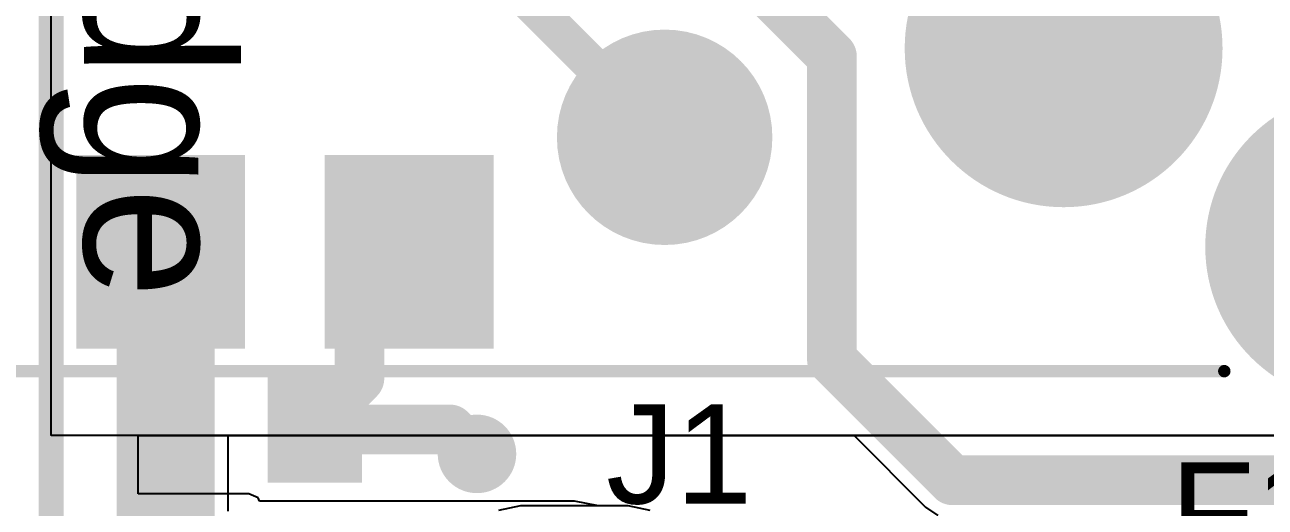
# Model space of a CAD drawing. Header units: millimetres. Extents: x -0.27 to 3.94, y -1.19 to 3.
# Drawn here: x -0.0106 to 0.4888, y 0.7812 to 0.9754 of the extents above; entities that cross this region are included whole.
import ezdxf

# ---------------------------------------------------------------- set-up
doc = ezdxf.new("R2010")
doc.units = ezdxf.units.MM
doc.header["$MEASUREMENT"] = 0
for name, color, linetype in [('BottomLayer', 5, 'Continuous'), ('BottomPaste', 16, 'Continuous'), ('BottomSolder', 6, 'Continuous'), ('Mechanical2', 216, 'Continuous'), ('MultiLayer', 9, 'Continuous'), ('PadHoleLayer', 156, 'Continuous'), ('TopLayer', 1, 'Continuous'), ('TopOverlay', 2, 'Continuous'), ('TopSolder', 216, 'Continuous'), ('ViaHoleLayer', 16, 'Continuous')]:
    doc.layers.add(name, color=color, linetype=linetype)
doc.styles.add('Arial', font='', dxfattribs={"height": 0.2})
doc.styles.get('Arial').set_extended_font_data('Arial')

# ---------------------------------------------------------------- blocks, each defined once
blk = doc.blocks.new('R___0603_B_102')
at = {"layer": 'BottomLayer'}
for points in [[(-0.045, -0.0175), (-0.045, 0.0175), (-0.015, 0.0175), (-0.015, -0.0175)], [(0.015, -0.0175), (0.015, 0.0175), (0.045, 0.0175), (0.045, -0.0175)]]:
    blk.add_hatch(color=5, dxfattribs=at).paths.add_polyline_path(points)
at = {"layer": 'BottomPaste'}
for points in [[(-0.045, -0.0175), (-0.045, 0.0175), (-0.015, 0.0175), (-0.015, -0.0175)], [(0.015, -0.0175), (0.015, 0.0175), (0.045, 0.0175), (0.045, -0.0175)]]:
    blk.add_hatch(color=16, dxfattribs=at).paths.add_polyline_path(points)
at = {"layer": 'BottomSolder'}
for points in [[(-0.049, -0.0215), (-0.049, 0.0215), (-0.011, 0.0215), (-0.011, -0.0215)], [(0.011, -0.0215), (0.011, 0.0215), (0.049, 0.0215), (0.049, -0.0215)]]:
    blk.add_hatch(color=6, dxfattribs=at).paths.add_polyline_path(points)
blk = doc.blocks.new('HR861153C_134')
at = {"layer": 'BottomLayer'}
h = blk.add_hatch(color=5, dxfattribs=at)
edge = h.paths.add_edge_path()
edge.add_arc((-0.26083, 0.25532), 0.03937, 0, 360)
h = blk.add_hatch(color=5, dxfattribs=at)
edge = h.paths.add_edge_path()
edge.add_arc((-0.30492, -0.02539), 0.05906, 0, 360)
at = {"layer": 'BottomSolder'}
h = blk.add_hatch(color=6, dxfattribs=at)
edge = h.paths.add_edge_path()
edge.add_arc((-0.26083, 0.25532), 0.04337, 0, 360)
h = blk.add_hatch(color=6, dxfattribs=at)
edge = h.paths.add_edge_path()
edge.add_arc((-0.225, 0.09469), 0.004, 0, 360)
h = blk.add_hatch(color=6, dxfattribs=at)
edge = h.paths.add_edge_path()
edge.add_arc((-0.30492, -0.02539), 0.06306, 0, 360)
at = {"layer": 'MultiLayer'}
h = blk.add_hatch(color=9, dxfattribs=at)
edge = h.paths.add_edge_path()
edge.add_arc((-0.26083, 0.25532), 0.03937, 0, 360)
h = blk.add_hatch(color=9, dxfattribs=at)
edge = h.paths.add_edge_path()
edge.add_arc((-0.30492, -0.02539), 0.05906, 0, 360)
at = {"layer": 'PadHoleLayer'}
h = blk.add_hatch(color=156, dxfattribs=at)
edge = h.paths.add_edge_path()
edge.add_arc((-0.26083, 0.25532), 0.02008, 0, 360)
h = blk.add_hatch(color=156, dxfattribs=at)
edge = h.paths.add_edge_path()
edge.add_arc((-0.225, 0.09469), 0.06398, 0, 360)
at = {"layer": 'TopLayer'}
h = blk.add_hatch(color=1, dxfattribs=at)
edge = h.paths.add_edge_path()
edge.add_arc((-0.26083, 0.25532), 0.03937, 0, 360)
h = blk.add_hatch(color=1, dxfattribs=at)
edge = h.paths.add_edge_path()
edge.add_arc((-0.30492, -0.02539), 0.05906, 0, 360)
at = {"layer": 'TopSolder'}
h = blk.add_hatch(color=216, dxfattribs=at)
edge = h.paths.add_edge_path()
edge.add_arc((-0.26083, 0.25532), 0.04337, 0, 360)
h = blk.add_hatch(color=216, dxfattribs=at)
edge = h.paths.add_edge_path()
edge.add_arc((-0.225, 0.09469), 0.004, 0, 360)
h = blk.add_hatch(color=216, dxfattribs=at)
edge = h.paths.add_edge_path()
edge.add_arc((-0.30492, -0.02539), 0.06306, 0, 360)
at = {"layer": 'TopOverlay', "const_width": 0.005}
blk.add_lwpolyline([(-0.355, 0.521), (-0.355, 0.03)], dxfattribs=at)
at = {"layer": 'TopOverlay', "const_width": 0.0025}
blk.add_lwpolyline([(-0.35625, 0.03, 1), (-0.35375, 0.03, 1)], format="xyb", close=True, dxfattribs=at)
at = {"layer": 'TopOverlay'}
blk.add_text('PCB Edge', height=0.06, rotation=180, dxfattribs=at).set_placement((0.049, 0.48906))
blk = doc.blocks.new('C___1206_B_239')
at = {"layer": 'BottomLayer'}
for points in [[(-0.08, 0.035), (-0.02, 0.035), (-0.02, -0.035), (-0.08, -0.035)], [(0.02, 0.035), (0.08, 0.035), (0.08, -0.035), (0.02, -0.035)]]:
    blk.add_hatch(color=5, dxfattribs=at).paths.add_polyline_path(points)
at = {"layer": 'BottomPaste'}
for points in [[(-0.08, 0.035), (-0.02, 0.035), (-0.02, -0.035), (-0.08, -0.035)], [(0.02, 0.035), (0.08, 0.035), (0.08, -0.035), (0.02, -0.035)]]:
    blk.add_hatch(color=16, dxfattribs=at).paths.add_polyline_path(points)
at = {"layer": 'BottomSolder'}
for points in [[(-0.084, 0.039), (-0.016, 0.039), (-0.016, -0.039), (-0.084, -0.039)], [(0.016, 0.039), (0.084, 0.039), (0.084, -0.039), (0.016, -0.039)]]:
    blk.add_hatch(color=6, dxfattribs=at).paths.add_polyline_path(points)

msp = doc.modelspace()

# ---------------------------------------------------------------- hatches: boundary and pattern name
at = {"layer": 'BottomLayer'}
h = msp.add_hatch(color=5, dxfattribs=at)
edge = h.paths.add_edge_path()
edge.add_arc((0.17145, 0.80264), 0.01181, 0, 360)
at = {"layer": 'BottomSolder'}
h = msp.add_hatch(color=6, dxfattribs=at)
edge = h.paths.add_edge_path()
edge.add_arc((0.17145, 0.80264), 0.01581, 0, 360)
at = {"layer": 'TopLayer'}
h = msp.add_hatch(color=1, dxfattribs=at)
edge = h.paths.add_edge_path()
edge.add_arc((0.17145, 0.80264), 0.01181, 0, 360)
at = {"layer": 'TopSolder'}
h = msp.add_hatch(color=216, dxfattribs=at)
edge = h.paths.add_edge_path()
edge.add_arc((0.17145, 0.80264), 0.01581, 0, 360)
at = {"layer": 'ViaHoleLayer'}
h = msp.add_hatch(color=16, dxfattribs=at)
edge = h.paths.add_edge_path()
edge.add_arc((0.17145, 0.80264), 0.00591, 0, 360)

# ---------------------------------------------------------------- linework, layer by layer
at = {"layer": 'BottomLayer'}
for p, q in [((0, 0.81015), (0, 1.5748)), ((0.00015, 0.81), (0, 0.81015)), ((0.61, 0.81), (0.00015, 0.81)), ((0.07129, 0.77952), (0.07129, 0.81)), ((0.07129, 0.81), (0.32326, 0.81)), ((0.32326, 0.81), (0.35207, 0.78119)), ((0.18903, 0.78166), (0.18017, 0.77989)), ((0.23234, 0.78166), (0.18903, 0.78166)), ((0.2412, 0.77989), (0.23234, 0.78166)), ((0.35207, 0.78119), (0.35703, 0.77787))]:
    msp.add_line(p, q, dxfattribs=at)
for points, const_width in [([(0.12, 1.05712), (0.247, 0.93012)], 0.015), ([(0.247, 1.03012), (0.31435, 0.96277)], 0.02), ([(0.31435, 0.84053), (0.31435, 0.96277)], 0.02), ([(0.04412, 0.884), (0.04612, 0.882)], 0.03937), ([(0.04612, 0.8125), (0.04612, 0.882)], 0.03937), ([(0.12412, 0.864), (0.14412, 0.884)], 0.02), ([(0.12412, 0.833), (0.12412, 0.864)], 0.02), ([(0.31435, 0.84053), (0.36288, 0.792)], 0.02), ([(0.10612, 0.815), (0.12412, 0.833)], 0.02), ([(0.04612, 0.7585), (0.04612, 0.8125)], 0.03937), ([(0.10612, 0.8125), (0.10612, 0.815)], 0.02), ([(0.10612, 0.8125), (0.16061, 0.8125)], 0.02), ([(0.16061, 0.8125), (0.17047, 0.80264)], 0.02), ([(0.17047, 0.80264), (0.17145, 0.80264)], 0.02), ([(0.36288, 0.792), (0.71845, 0.792)], 0.02)]:
    msp.add_lwpolyline(points, dxfattribs=dict(at, const_width=const_width))
for points, const_width in [([(0.30935, 0.96277, 1), (0.31935, 0.96277, 1)], 0.01), ([(0.30935, 0.96277, 1), (0.31935, 0.96277, 1)], 0.01), ([(0.24325, 0.93012, 1), (0.25075, 0.93012, 1)], 0.0075), ([(0.03428, 0.884, 1), (0.05396, 0.884, 1)], 0.01969), ([(0.03628, 0.882, 1), (0.05596, 0.882, 1)], 0.01969), ([(0.03628, 0.882, 1), (0.05596, 0.882, 1)], 0.01969), ([(0.13912, 0.884, 1), (0.14912, 0.884, 1)], 0.01), ([(0.11912, 0.864, 1), (0.12912, 0.864, 1)], 0.01), ([(0.11912, 0.864, 1), (0.12912, 0.864, 1)], 0.01), ([(0.30935, 0.84053, 1), (0.31935, 0.84053, 1)], 0.01), ([(0.30935, 0.84053, 1), (0.31935, 0.84053, 1)], 0.01), ([(0.11912, 0.833, 1), (0.12912, 0.833, 1)], 0.01), ([(0.11912, 0.833, 1), (0.12912, 0.833, 1)], 0.01), ([(0.03628, 0.8125, 1), (0.05596, 0.8125, 1)], 0.01969), ([(0.03628, 0.8125, 1), (0.05596, 0.8125, 1)], 0.01969), ([(0.10112, 0.815, 1), (0.11112, 0.815, 1)], 0.01), ([(0.10112, 0.815, 1), (0.11112, 0.815, 1)], 0.01), ([(0.10112, 0.8125, 1), (0.11112, 0.8125, 1)], 0.01), ([(0.10112, 0.8125, 1), (0.11112, 0.8125, 1)], 0.01), ([(0.15561, 0.8125, 1), (0.16561, 0.8125, 1)], 0.01), ([(0.15561, 0.8125, 1), (0.16561, 0.8125, 1)], 0.01), ([(0.16547, 0.80264, 1), (0.17547, 0.80264, 1)], 0.01), ([(0.16547, 0.80264, 1), (0.17547, 0.80264, 1)], 0.01), ([(0.16645, 0.80264, 1), (0.17645, 0.80264, 1)], 0.01), ([(0.35788, 0.792, 1), (0.36788, 0.792, 1)], 0.01), ([(0.35788, 0.792, 1), (0.36788, 0.792, 1)], 0.01)]:
    msp.add_lwpolyline(points, format="xyb", close=True, dxfattribs=dict(at, const_width=const_width))
at = {"layer": 'Mechanical2', "const_width": 0.01}
msp.add_lwpolyline([(0, 0), (0, 1.5748)], dxfattribs=at)
at = {"layer": 'TopLayer'}
for p, q in [((0, 0.81), (0, 1.5748)), ((0.61, 0.81), (0, 0.81)), ((0.035, 0.78657), (0.035, 0.81)), ((0.035, 0.81), (0.61, 0.81)), ((0.07958, 0.78657), (0.035, 0.78657)), ((0.08341, 0.78499), (0.07958, 0.78657)), ((0.08396, 0.78366), (0.08341, 0.78499)), ((0.21069, 0.78366), (0.08396, 0.78366)), ((0.22032, 0.78175), (0.21069, 0.78366)), ((0.22045, 0.78166), (0.22032, 0.78175)), ((0.23234, 0.78166), (0.22045, 0.78166)), ((0.2412, 0.77989), (0.23234, 0.78166))]:
    msp.add_line(p, q, dxfattribs=at)

# ---------------------------------------------------------------- block references
for name, p, rotation in [('HR861153C_134', (0.50232, 1.19095), 90), ('C___1206_B_239', (0.09412, 0.884), 180), ('R___0603_B_102', (0.07612, 0.8125), 180)]:
    msp.add_blockref(name, p, dxfattribs=dict(rotation=rotation))

# ---------------------------------------------------------------- texts
at = {"layer": 'TopOverlay', "style": 'Arial'}
for s, p in [('J1', (0.2234, 0.78265)), ('F1', (0.45041, 0.7593))]:
    msp.add_text(s, height=0.04, dxfattribs=at).set_placement(p)

doc.saveas('drawing.dxf')
